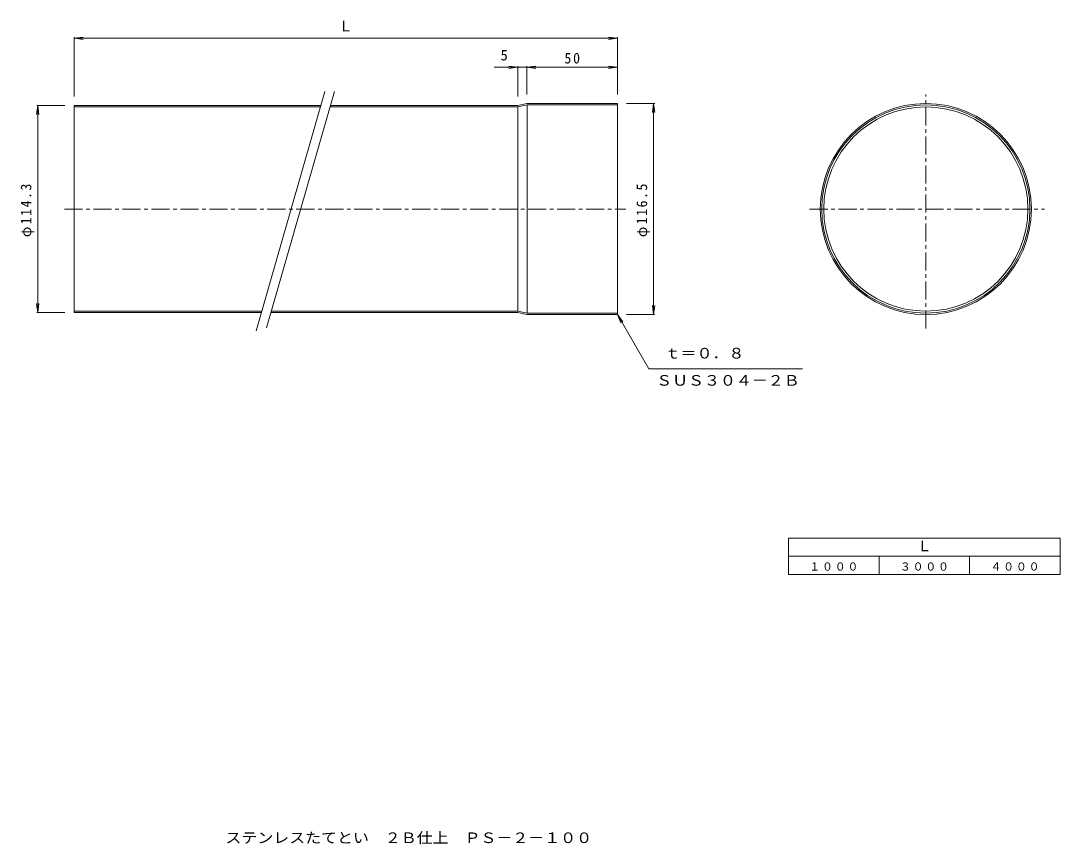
# Model space of a CAD drawing. Units: millimetres, scale not verified. Extents: x -288 to 286, y -271 to 183.
import ezdxf
from ezdxf.enums import TextEntityAlignment as Align

# ---------------------------------------------------------------- set-up
doc = ezdxf.new("R2010")
doc.units = ezdxf.units.MM
doc.header["$LTSCALE"] = 2
doc.linetypes.add('CHAIN1', pattern=[8, 5, -1, 1, -1])
doc.layers.add('1-0', color=3, linetype='Continuous', lineweight=9)
doc.layers.add('1-4', color=7, linetype='Continuous', lineweight=9)
doc.layers.add('F-5', color=2, linetype='Continuous')
doc.styles.add('ＭＳ ゴシック', font='')
doc.styles.get('ＭＳ ゴシック').set_extended_font_data('MS Gothic')

msp = doc.modelspace()

# ---------------------------------------------------------------- linework, layer by layer
at = {"layer": '1-0'}
for p, q in [((-120.166, 144.04), (-158.142, 12.077)), ((-114.957, 144.061), (-152.506, 13.584)), ((-258.72, 136.366), (-122.374, 136.366)), ((-258.72, 22.066), (-258.72, 136.366)), ((-258.72, 135.566), (-122.605, 135.566)), ((-117.402, 135.566), (-13.633, 135.566)), ((-117.171, 136.366), (-13.719, 136.366)), ((-13.719, 136.366), (-8.72, 137.466)), ((-8.633, 136.666), (-13.633, 135.566)), ((-13.633, 135.566), (-13.633, 22.866)), ((41.28, 137.466), (-8.72, 137.466)), ((41.28, 136.666), (-8.633, 136.666)), ((-8.633, 21.766), (-8.633, 136.666)), ((41.28, 20.966), (41.28, 137.466)), ((-258.72, 22.866), (-155.037, 22.866)), ((-258.72, 22.066), (-155.268, 22.066)), ((-150.065, 22.066), (-13.719, 22.066)), ((-149.834, 22.866), (-13.633, 22.866)), ((-13.719, 22.066), (-8.72, 20.966)), ((-8.633, 21.766), (-13.633, 22.866)), ((41.28, 20.966), (-8.72, 20.966)), ((41.28, 21.766), (-8.633, 21.766))]:
    msp.add_line(p, q, dxfattribs=at)
at = {"layer": '1-0', "linetype": 'CHAIN1'}
for p, q in [((211.551, 13.245), (211.551, 142.447)), ((-263.998, 79.216), (45.976, 79.216)), ((147.38, 79.216), (277.118, 79.216))]:
    msp.add_line(p, q, dxfattribs=at)
at = {"layer": '1-0'}
for radius in [58.25, 57.45, 56.35]:
    msp.add_circle((211.551, 79.216), radius, dxfattribs=at)
at = {"layer": '1-4'}
for p, q in [((-258.72, 173.466), (-253.762, 174.119)), ((-258.72, 141.366), (-258.72, 174.066)), ((-258.72, 173.466), (41.28, 173.466)), ((-258.72, 173.466), (-253.762, 172.814)), ((41.28, 173.466), (36.323, 174.119)), ((41.28, 173.466), (36.323, 172.814)), ((41.28, 142.466), (41.28, 174.066)), ((-26.811, 157.466), (41.28, 157.466)), ((-13.719, 157.466), (-18.677, 158.119)), ((-13.719, 157.466), (-18.677, 156.814)), ((-13.719, 141.366), (-13.719, 158.066)), ((-8.72, 157.466), (-3.762, 158.119)), ((-8.72, 142.466), (-8.72, 158.066)), ((-8.72, 157.466), (-3.762, 156.814)), ((41.28, 157.466), (36.323, 158.119)), ((41.28, 157.466), (36.323, 156.814)), ((-278.72, 136.366), (-279.372, 131.409)), ((-263.72, 136.366), (-279.32, 136.366)), ((-278.72, 22.066), (-278.72, 136.366)), ((-278.72, 136.366), (-278.067, 131.409)), ((46.281, 137.466), (61.88, 137.466)), ((61.281, 137.466), (60.628, 132.509)), ((61.281, 20.966), (61.281, 137.466)), ((61.281, 137.466), (61.933, 132.509)), ((-278.72, 22.066), (-279.372, 27.023)), ((-278.72, 22.066), (-278.067, 27.023)), ((61.281, 20.966), (60.628, 25.923)), ((61.281, 20.966), (61.933, 25.923)), ((-263.72, 22.066), (-279.32, 22.066)), ((41.28, 20.966), (44.324, 16.999)), ((41.28, 20.966), (43.194, 16.347)), ((46.281, 20.966), (61.88, 20.966)), ((135.74, -102.405), (135.74, -122.405)), ((135.74, -102.405), (285.741, -102.405)), ((285.741, -102.405), (285.741, -122.405)), ((135.74, -112.405), (285.741, -112.405)), ((185.741, -112.405), (185.741, -122.405)), ((235.741, -112.405), (235.741, -122.405)), ((135.74, -122.405), (285.741, -122.405))]:
    msp.add_line(p, q, dxfattribs=at)
msp.add_lwpolyline([(41.28, 20.966), (58.601, -9.034), (143.51, -9.034)], dxfattribs=at)

# ---------------------------------------------------------------- texts
at = {"layer": '1-4', "color": 2, "style": 'ＭＳ ゴシック'}
for s, p in [('Ｌ', (-112.72, 175.466)), ('5', (-23.239, 159.466)), ('Ｌ', (206.74, -111.405))]:
    msp.add_text(s, height=5.865, dxfattribs=at).set_placement(p, align=Align.BOTTOM_LEFT)
at = {"layer": '1-4', "color": 2, "style": 'ＭＳ ゴシック', "width": 1.1}
for s, p in [('ｔ＝０．８', (67.385, -5.031)), ('ＳＵＳ３０４－２Ｂ', (62.697, -20.035))]:
    msp.add_text(s, height=5.865, dxfattribs=at).set_placement(p, align=Align.BOTTOM_LEFT)
at = {"layer": '1-4', "color": 2, "insert": (12.03, 159.466), "char_height": 5.865, "attachment_point": 7, "style": 'ＭＳ ゴシック'}
msp.add_mtext('\\T1.27;\\W0.95;50', dxfattribs=at)
at = {"layer": '1-4', "color": 2, "char_height": 5.865, "attachment_point": 7, "rotation": 90, "style": 'ＭＳ ゴシック'}
for s, insert in [('\\T1.23;\\W0.95;φ114.3', (-280.72, 63.716)), ('\\T1.23;\\W0.95;φ116.5', (59.28, 63.716))]:
    msp.add_mtext(s, dxfattribs=dict(at, insert=insert))
at = {"layer": '1-4', "char_height": 4.399, "attachment_point": 7, "style": 'ＭＳ ゴシック'}
for s, insert in [('\\T1.17;１０００', (147.24, -120.405)), ('\\T1.17;３０００', (197.24, -120.405)), ('\\T1.17;４０００', (247.241, -120.405))]:
    msp.add_mtext(s, dxfattribs=dict(at, insert=insert))
at = {"layer": 'F-5', "style": 'ＭＳ ゴシック', "width": 1.1}
msp.add_text('ステンレスたてとい\u3000２Ｂ仕上\u3000ＰＳ－２－１００', height=5.865, dxfattribs=at).set_placement((-175.113, -272.458), align=Align.BOTTOM_LEFT)

doc.saveas('drawing.dxf')
